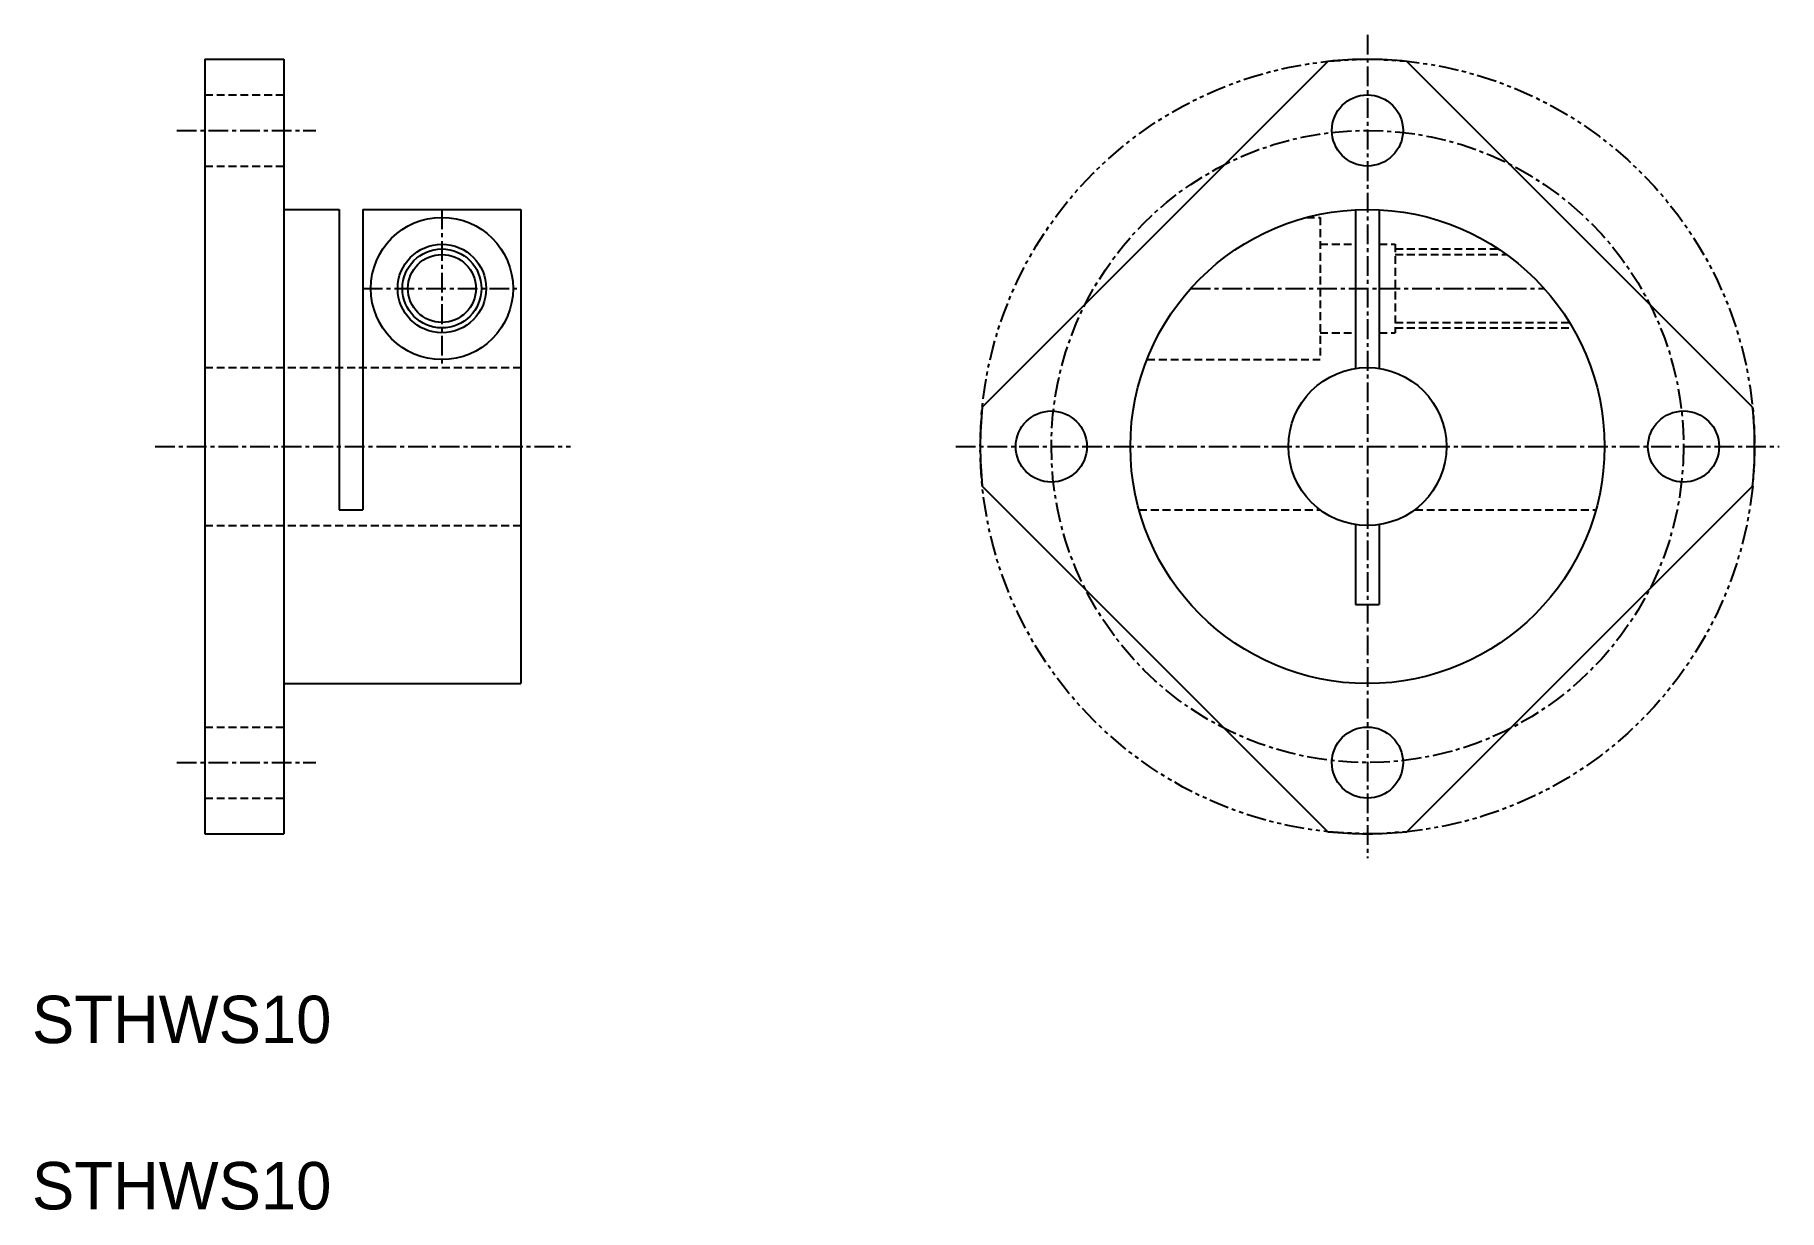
# Model space of a CAD drawing. Extents: x -32 to 78, y 6 to 80.
import ezdxf

# ---------------------------------------------------------------- set-up
doc = ezdxf.new("R2010")
doc.units = 0
for name, pattern in [('CENTER', [2, 1.25, -0.25, 0.25, -0.25]), ('DASHED', [0.75, 0.5, -0.25]), ('PHANTOM', [2.5, 1.25, -0.25, 0.25, -0.25, 0.25, -0.25])]:
    doc.linetypes.add(name, pattern=pattern)
doc.layers.get('0').update_dxf_attribs({"linetype": 'CONTINUOUS'})
doc.layers.add('CENTER', color=1, linetype='CENTER')

msp = doc.modelspace()

# ---------------------------------------------------------------- linework, layer by layer
for p, q in [((-21.19, 78.53), (-16.19, 78.53)), ((-21.19, 78.53), (-21.19, 29.53)), ((-16.19, 78.53), (-16.19, 29.53)), ((49.87, 78.4), (28, 56.53)), ((76.74, 56.53), (54.87, 78.4)), ((-16.19, 69.03), (-12.69, 69.03)), ((-12.69, 69.03), (-12.69, 50.03)), ((-11.19, 69.03), (-11.19, 50.03)), ((-11.19, 69.03), (-1.19, 69.03)), ((-1.19, 69.03), (-1.19, 39.03)), ((51.62, 69.01), (51.62, 58.97)), ((53.12, 69.01), (53.12, 58.97)), ((38.94, 67.47), (28, 56.53)), ((49.87, 29.66), (28, 51.53)), ((54.87, 29.66), (76.74, 51.53)), ((-12.69, 50.03), (-11.19, 50.03)), ((51.62, 49.09), (51.62, 44.03)), ((53.12, 49.09), (53.12, 44.03)), ((51.62, 44.03), (53.12, 44.03)), ((-16.19, 39.03), (-1.19, 39.03)), ((-21.19, 29.53), (-16.19, 29.53))]:
    msp.add_line(p, q)
at = {"color": 3, "linetype": 'DASHED'}
for p, q in [((-21.19, 76.28), (-16.19, 76.28)), ((-21.19, 71.78), (-16.19, 71.78)), ((48.53, 68.53), (49.37, 68.53)), ((49.37, 68.53), (49.37, 59.53)), ((49.37, 66.83), (51.62, 66.83)), ((53.12, 66.83), (54.12, 66.83)), ((54.12, 66.83), (54.12, 61.23)), ((54.12, 66.53), (60.66, 66.53)), ((54.12, 66.18), (61.17, 66.18)), ((54.12, 61.88), (65.15, 61.88)), ((49.37, 61.23), (51.62, 61.23)), ((53.12, 61.23), (54.12, 61.23)), ((54.12, 61.53), (65.36, 61.53)), ((-21.19, 59.03), (-1.19, 59.03)), ((38.42, 59.53), (49.37, 59.53)), ((37.91, 50.03), (49.37, 50.03)), ((55.37, 50.03), (66.83, 50.03)), ((-21.19, 49.03), (-1.19, 49.03)), ((-21.19, 36.28), (-16.19, 36.28)), ((-21.19, 31.78), (-16.19, 31.78))]:
    msp.add_line(p, q, dxfattribs=at)
at = {"color": 3, "linetype": 'PHANTOM'}
msp.add_circle((52.37, 54.03), 24.5, dxfattribs=at)
for centre, radius in [((52.37, 74.03), 2.25), ((-6.19, 64.03), 4.5), ((52.37, 54.03), 15), ((-6.19, 64.03), 2.8), ((-6.19, 64.03), 2.15), ((52.37, 54.03), 5), ((32.37, 54.03), 2.25), ((72.37, 54.03), 2.25), ((52.37, 34.03), 2.25)]:
    msp.add_circle(centre, radius)
at = {"color": 3, "linetype": 'CONTINUOUS'}
msp.add_circle((-6.19, 64.03), 2.5, dxfattribs=at)
for start, end in [(84.1487, 95.8513), (174.1487, 185.8513), (354.1487, 5.8513), (264.1487, 275.8513)]:
    msp.add_arc((52.37, 54.03), 24.5, start, end)
at = {"layer": 'CENTER'}
for p, q in [((52.37, 80.08), (52.37, 27.99)), ((-22.96, 74.03), (-14.17, 74.03)), ((-6.19, 69.03), (-6.19, 59.03)), ((-11.19, 64.03), (-1.19, 64.03)), ((41.19, 64.03), (63.55, 64.03)), ((-24.33, 54.03), (1.95, 54.03)), ((26.33, 54.03), (78.42, 54.03)), ((-22.96, 34.03), (-14.17, 34.03))]:
    msp.add_line(p, q, dxfattribs=at)
msp.add_circle((52.37, 54.03), 20, dxfattribs=at)

# ---------------------------------------------------------------- texts
for p in [(-32.13, 16.28), (-32.13, 5.76)]:
    msp.add_text('STHWS10', height=3).set_placement(p)

doc.saveas('drawing.dxf')
